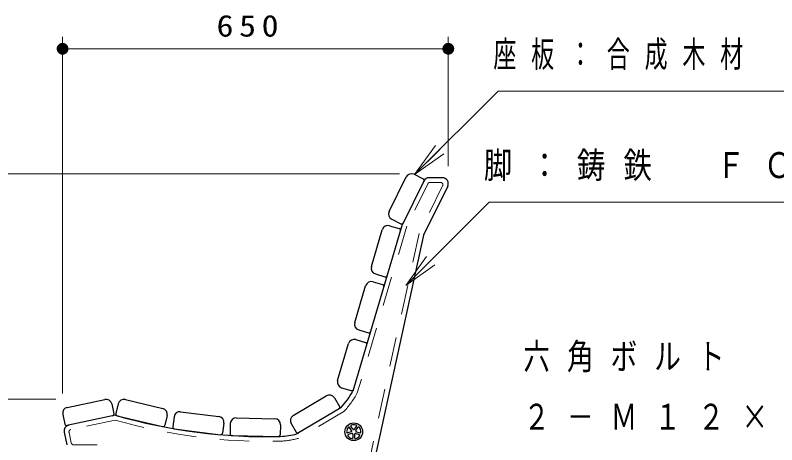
# Model space of a CAD drawing. Units: millimetres on the paper, scale 1:20. Extents: x -365 to 0, y -26 to 257.
# Drawn here: x -120.5 to -56.1, y 123.8 to 160.2 of the extents above; entities that cross this region are included whole.
import ezdxf

# ---------------------------------------------------------------- set-up
doc = ezdxf.new("R2010")
doc.units = ezdxf.units.MM
doc.linetypes.add('USER1', pattern=[4.5, 2.5, -2])
doc.layers.add('LY_1', color=7, linetype='Continuous', lineweight=25)
doc.styles.add('ＭＳ ゴシック', font='')
doc.styles.get('ＭＳ ゴシック').set_extended_font_data('MS Gothic')

# ---------------------------------------------------------------- blocks, each defined once
blk = doc.blocks.new('filled_dot')
at = {"color": 0, "linetype": 'Continuous', "lineweight": -2, "const_width": 1.25}
blk.add_lwpolyline([(-0.625, 0, 1), (0.625, 0, 1)], format="xyb", close=True, dxfattribs=at)

msp = doc.modelspace()

# ---------------------------------------------------------------- linework, layer by layer
at = {"layer": 'LY_1', "lineweight": 13}
for p, q in [((-116.507, 128.164), (-116.507, 158.347)), ((-83.891, 147.411), (-83.891, 158.347)), ((-116.507, 157.347), (-83.891, 157.347)), ((-86.739, 146.699), (-84.971, 149.174)), ((-86.739, 146.699), (-84.618, 148.82)), ((-84.264, 148.467), (-86.739, 146.699)), ((-88.012, 146.776), (-140.823, 146.776)), ((-87.495, 137.306), (-85.727, 139.781)), ((-87.495, 137.306), (-85.374, 139.428)), ((-85.02, 139.074), (-87.495, 137.306)), ((-117.09, 127.689), (-133.261, 127.689))]:
    msp.add_line(p, q, dxfattribs=at)
at = {"layer": 'LY_1'}
for p, q in [((-88.901, 143.585), (-87.46, 146.498)), ((-86.79, 146.724), (-86.028, 146.347)), ((-84.391, 146.435), (-85.507, 146.435)), ((-85.955, 146.156), (-87.778, 142.472)), ((-83.943, 145.713), (-85.986, 141.585)), ((-87.779, 142.472), (-91.957, 128.378)), ((-88.851, 142.373), (-88.036, 142.131)), ((-88.675, 142.915), (-87.913, 142.538)), ((-90.396, 138.919), (-89.472, 142.035)), ((-85.986, 141.585), (-90.395, 121.406)), ((-90.059, 138.298), (-89.244, 138.056)), ((-91.803, 134.174), (-90.879, 137.29)), ((-90.258, 137.627), (-89.443, 137.385)), ((-91.466, 133.552), (-90.651, 133.311)), ((-91.707, 132.737), (-90.892, 132.496)), ((-93.253, 129.284), (-92.329, 132.4)), ((-92.915, 128.662), (-92.1, 128.421)), ((-116.111, 127.002), (-112.932, 127.678)), ((-111.198, 127.669), (-108.038, 126.912)), ((-97.004, 126.315), (-94.21, 127.975)), ((-93.524, 127.8), (-93.09, 127.069)), ((-112.339, 127.293), (-112.162, 126.461)), ((-111.801, 127.3), (-111.999, 126.473)), ((-92.98, 126.96), (-96.701, 124.75)), ((-116.496, 126.409), (-116.319, 125.578)), ((-112.036, 126.335), (-116.141, 125.462)), ((-111.888, 126.292), (-108.047, 125.372)), ((-107.668, 126.31), (-107.866, 125.483)), ((-106.525, 126.635), (-103.302, 126.222)), ((-107.085, 126.203), (-107.193, 125.36)), ((-102.869, 125.663), (-102.977, 124.82)), ((-102.326, 125.622), (-102.344, 124.773)), ((-101.816, 126.112), (-98.567, 126.044)), ((-97.178, 125.63), (-96.744, 124.899)), ((-107.063, 125.192), (-103.145, 124.69)), ((-98.077, 125.534), (-98.095, 124.684)), ((-92.105, 124.942), (-92.388, 124.85)), ((-92.068, 125.057), (-92.242, 125.298)), ((-91.947, 125.146), (-92.121, 125.386)), ((-91.825, 125.146), (-91.651, 125.386)), ((-91.704, 125.057), (-91.53, 125.297)), ((-91.666, 124.942), (-91.384, 124.85)), ((-116.375, 124.901), (-116.148, 123.831)), ((-102.197, 124.619), (-98.248, 124.537)), ((-92.059, 124.799), (-92.341, 124.708)), ((-91.961, 124.728), (-91.961, 124.431)), ((-91.811, 124.728), (-91.811, 124.431)), ((-91.713, 124.799), (-91.431, 124.708))]:
    msp.add_line(p, q, dxfattribs=at)
at = {"layer": 'LY_1', "linetype": 'USER1', "lineweight": 13}
for p, q in [((-85.624, 145.923), (-87.405, 142.325)), ((-84.373, 145.746), (-86.366, 141.718)), ((-84.552, 146.035), (-85.445, 146.035)), ((-87.405, 142.325), (-91.586, 128.223)), ((-86.366, 141.718), (-90.786, 121.492)), ((-92.726, 126.646), (-96.546, 124.377)), ((-112.051, 125.923), (-115.809, 125.124)), ((-115.963, 124.886), (-115.773, 123.993)), ((-113.57, 123.835), (-115.577, 123.835))]:
    msp.add_line(p, q, dxfattribs=at)
at = {"layer": 'LY_1', "lineweight": 13}
for points in [[(-86.739, 146.699), (-79.668, 153.77), (-40.641, 153.77)], [(-87.495, 137.306), (-80.424, 144.377), (-47.357, 144.377)]]:
    msp.add_lwpolyline(points, dxfattribs=at)
at = {"layer": 'LY_1'}
msp.add_circle((-91.886, 124.935), 0.75, dxfattribs=at)
for centre, radius, start, end in [((-87.012, 146.276), 0.5, 63.67176, 153.67174), ((-86.095, 146.213), 0.15, 333.67178, 63.67176), ((-85.507, 145.935), 0.5, 89.99998, 153.67177), ((-84.391, 145.935), 0.5, 333.67181, 89.99998), ((-88.453, 143.363), 0.5, 153.67174, 243.67173), ((-88.993, 141.893), 0.5, 73.48721, 163.48719), ((-87.846, 142.673), 0.15, 243.67174, 333.67178), ((-88.079, 141.987), 0.15, 343.48723, 73.48721), ((-89.917, 138.777), 0.5, 163.48719, 253.48717), ((-89.201, 138.2), 0.15, 253.4872, 343.48723), ((-90.4, 137.147), 0.5, 73.48722, 163.4872), ((-89.485, 137.241), 0.15, 343.48724, 73.48722), ((-91.324, 134.031), 0.5, 163.4872, 253.48717), ((-90.608, 133.454), 0.15, 253.4872, 343.48724), ((-91.849, 132.258), 0.5, 73.48722, 163.4872), ((-90.935, 132.352), 0.15, 343.48724, 73.48722), ((-92.773, 129.142), 0.5, 163.4872, 253.48717), ((-98.508, 132.029), 7.5, 317.47953, 330.8675), ((-92.058, 128.565), 0.15, 253.4872, 343.48724), ((-112.828, 127.189), 0.5, 12.00001, 102), ((-111.315, 127.183), 0.5, 76.53198, 166.53197), ((-93.954, 127.545), 0.5, 30.7113, 120.71129), ((-116.007, 126.513), 0.5, 102, 191.99998), ((-108.154, 126.426), 0.5, 346.532, 76.53198), ((-93.219, 126.993), 0.15, 300.71132, 30.7113), ((-112.309, 126.43), 0.15, 282.00003, 12.00001), ((-99.264, 170.526), 46, 253.87962, 271.45227), ((-111.853, 126.438), 0.15, 166.53197, 256.53202), ((-106.589, 126.139), 0.5, 82.6994, 172.69938), ((-103.365, 125.726), 0.5, 352.69942, 82.6994), ((-96.749, 125.885), 0.5, 120.71129, 210.71127), ((-116.172, 125.609), 0.15, 192, 282.00003), ((-101.826, 125.612), 0.5, 88.80454, 178.80452), ((-98.577, 125.544), 0.5, 358.80456, 88.80454), ((-115.886, 125.005), 0.5, 102.00003, 191.9999), ((-108.012, 125.518), 0.15, 256.53202, 346.532), ((-107.044, 125.341), 0.15, 172.69938, 262.6994), ((-91.886, 124.935), 0.6, 142.60129, 181.39829), ((-92.303, 125.253), 0.075, 35.9992, 142.60119), ((-92.06, 125.43), 0.075, 109.39743, 215.99999), ((-92.129, 125.013), 0.075, 288, 35.99919), ((-91.886, 124.935), 0.6, 70.6013, 109.39831), ((-91.886, 125.19), 0.075, 216, 323.99919), ((-91.643, 125.013), 0.075, 143.99998, 251.99917), ((-91.712, 125.43), 0.075, 323.99919, 70.60119), ((-91.469, 125.253), 0.075, 37.39743, 144), ((-91.886, 124.935), 0.6, 358.60131, 37.39832), ((-103.126, 124.839), 0.15, 262.69943, 352.69942), ((-102.194, 124.769), 0.15, 178.80452, 268.80455), ((-98.245, 124.687), 0.15, 268.80458, 358.80456), ((-98.508, 132.029), 7.5, 273.13215, 283.94301), ((-96.615, 124.976), 0.15, 210.71129, 300.71132), ((-92.411, 124.922), 0.075, 181.39744, 288), ((-92.318, 124.636), 0.075, 107.99919, 214.60118), ((-91.886, 124.935), 0.6, 214.60131, 253.39832), ((-92.036, 124.728), 0.075, 0, 107.99919), ((-92.036, 124.431), 0.075, 253.39744, 0.00001), ((-91.736, 124.728), 0.075, 71.99999, 179.99919), ((-91.736, 124.431), 0.075, 179.99917, 286.60118), ((-91.886, 124.935), 0.6, 286.60131, 325.39832), ((-91.454, 124.636), 0.075, 325.39744, 72), ((-91.361, 124.922), 0.075, 251.99919, 358.6012)]:
    msp.add_arc(centre, radius, start, end, dxfattribs=at)
at = {"layer": 'LY_1', "linetype": 'USER1', "lineweight": 13}
for centre, radius, start, end in [((-85.445, 145.835), 0.2, 89.99998, 153.67185), ((-84.552, 145.835), 0.2, 333.67189, 89.99998), ((-98.508, 132.029), 7.9, 317.04647, 331.19235), ((-99.264, 170.526), 46.4, 254.00358, 271.46309), ((-115.767, 124.928), 0.2, 102.0002, 192.00002), ((-98.508, 132.029), 7.9, 273.13215, 284.37604), ((-115.577, 124.035), 0.2, 191.99997, 269.99996)]:
    msp.add_arc(centre, radius, start, end, dxfattribs=at)

# ---------------------------------------------------------------- block references
at = {"layer": 'LY_1', "lineweight": 13, "xscale": 0.4, "yscale": 0.4}
msp.add_blockref('filled_dot', (-116.507, 157.347), dxfattribs=at)
at = {"layer": 'LY_1', "lineweight": 13, "xscale": 0.4, "yscale": 0.4, "rotation": 180}
msp.add_blockref('filled_dot', (-83.891, 157.347), dxfattribs=at)

# ---------------------------------------------------------------- texts
at = {"layer": 'LY_1', "style": 'ＭＳ ゴシック'}
for s, insert, char_height, attachment_point in [('\\T1.33;\\W1.15;650', (-100.629, 158.347), 1.833, 8), ('\\T1.64;\\W0.65;座板：合成木材\u3000８５×３０', (-80.085, 156.77), 2.199, 4), ('\\T1.64;\\W0.8;脚：鋳鉄\u3000ＦＣ\u3000２００', (-80.886, 147.377), 2.199, 4), ('\\T1.64;\\W0.75;六角ボルト', (-77.543, 131.188), 2.199, 4), ('\\T1.64;\\W0.75;２－Ｍ１２×３５Ｌ\u3000ＳＵＳ', (-77.543, 126.188), 2.199, 4)]:
    msp.add_mtext(s, dxfattribs=dict(at, insert=insert, char_height=char_height, attachment_point=attachment_point))

doc.saveas('drawing.dxf')
